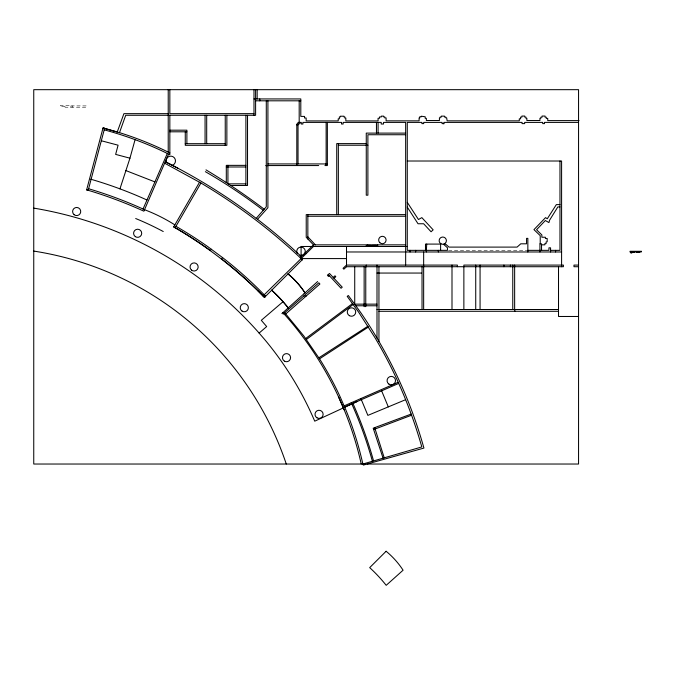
<?xml version="1.0" encoding="UTF-8"?>
<svg xmlns="http://www.w3.org/2000/svg" width="675" height="675" viewBox="0 0 675 675"><rect width="100%" height="100%" fill="white"/><g stroke="black" fill="none" stroke-linecap="round" stroke-linejoin="round"><path stroke-width="0.51" stroke-dasharray="3.38 2.53" d="M70.942 105.899L86.535 105.899L86.535 107.215L65.028 107.215L65.028 105.351M65.028 106.566L60.48 106.566C61.712 105.325 59.788 107.241 60.48 105.351L70.942 105.351L70.942 107.215M448.487 250.349L526.804 250.349M72.74 105.899L72.74 107.215"/><path stroke-width="1.01" d="M86.645 189.835L88.197 190.308L86.628 189.894L103.022 127.972L104.591 128.393L88.197 190.308A438.91 438.91 0 0 1 143.876 211.182L168.573 154.094M119.947 188.857L129.954 158.186L135.076 139.649M119.492 132.654L125.71 115.282L255.606 115.282L255.606 89.674M167.316 153.478L143.049 209.022L144.526 209.697A168.995 168.995 0 0 1 174.859 224.885M173.602 227.062L199.53 182.208M173.72 226.868L174.994 227.627L175.947 226.311L200.939 183.018L164.641 163.19M211.393 249.244L210.44 250.56L206.963 248.046A406.131 406.131 0 0 0 174.994 227.627A432.363 432.363 0 0 1 257.791 290.68L264.516 297.371L302.231 259.74M175.947 226.311A406.131 406.131 0 0 1 207.917 246.738L223.155 258.044A406.131 406.131 0 0 1 258.795 289.313L265.469 296.055L264.516 297.371A406.131 406.131 0 0 0 222.202 259.36L221.611 258.913L222.598 257.614M256.205 218.371L266.288 206.769L266.288 100.811M257.504 219.35L267.916 207.714L267.916 100.811M304.155 293.709L304.957 292.908A83.455 82.443 45.1 0 0 287.972 273.966M200.939 183.018A572.408 572.408 0 0 1 300.299 257.774L313.47 244.848L405.658 244.848M263.056 295.895L313.47 246.476L313.47 244.848L306.222 237.322L306.222 214.625L405.658 214.625M333.205 277.459L334.977 275.813L335.787 276.691L334.015 278.336M463.868 309.504L463.868 265.089L563.406 265.089L563.406 266.718L346.511 266.718L343.862 269.182L343.052 268.304L346.511 265.089L457.363 265.089L457.363 266.718M281.905 313.554L317.63 281.551M283.112 314.103L318.828 282.8L319.899 284.015L285.744 313.951L303.767 335.922L319.866 359.345A334.555 334.555 0 0 1 340.149 396.824L345.828 409.852A334.555 334.555 0 0 1 362.863 464.029L363.395 465.083L423.934 448.065L423.596 446.934A455.642 455.642 0 0 0 360.543 312.323L348.359 295.523L347.22 296.384L358.754 312.323L374.844 337.475A455.642 455.642 0 0 1 395.812 377.038C406.316 399.6 415.024 422.989 421.808 446.934L362.863 464.029M329.366 275.721L328.506 276.48L327.434 275.257L329.484 273.459L342.242 287.17L341.052 288.276L328.261 274.531M259.116 333.079L266.676 326.565L261.309 320.304L282.968 301.759M306.357 339.517L353.177 304.484M305.648 338.529L352.519 303.564M319.528 358.83L368.407 327.038M318.862 357.809L367.9 326.219M343.356 407.911L314.736 421.175A327.805 327.805 0 0 0 264.355 339.145L258.618 332.497A384.607 384.607 0 0 0 33.75 208.119M344.706 407.287L357.117 401.532M344.09 405.877L398.166 382.303M344.579 407L398.672 383.417M405.616 399.684L367.875 415.387L360.88 398.562M373.646 429.536L411.581 415.226M411.151 414.079L373.207 428.195L383.062 458.173M171.745 165.51L172.91 165.097A4.742 4.742 0 0 0 174.268 157.697A4.742 4.742 0 0 0 166.767 158.304L166.016 160.633L166.236 162.203M253.986 98.938L300.805 98.938L300.805 116.412L304.526 116.412L304.526 117.998L306.155 117.998L306.155 120.918L338.209 120.918L338.209 118.808L339.356 118.808L339.356 116.935L340.377 116.935L340.377 116.21L343.955 116.21L343.955 116.935L344.849 116.935L344.849 118.074L345.828 118.074L345.828 120.918L378.076 120.918L378.076 118.252L379.51 118.252L379.51 116.952L381.299 116.952L381.299 116.134L383.662 116.134L383.662 116.952L384.801 116.952L384.801 117.922L386.1 117.922L386.1 120.85L419.099 120.85L419.099 117.922L419.749 117.922L419.749 116.783L421.293 116.783L421.293 116.218L425.199 116.783L425.199 118.328L426.338 118.328L426.338 120.53L439.425 120.53L439.425 117.847L440.159 117.847L440.159 117.028L441.298 117.028L441.298 116.134L444.462 116.134L444.462 117.028L445.762 117.028L445.762 117.847L446.656 117.847L447.145 120.85L519.294 120.85L519.294 118.817L520.594 118.817L520.594 117.113L521.893 117.113L521.893 116.058L524.745 116.058L524.745 117.113L525.96 117.113L525.96 118.328L526.854 118.328L526.854 120.53L539.941 120.53L539.941 118.328L540.835 118.328L540.835 117.197L542.059 117.197L542.059 116.058L545.062 116.058L545.062 117.197L546.286 117.197L546.286 118.412L547.746 118.412L547.746 120.606L579.04 120.606M255.606 100.811L300.805 100.811M168.218 113.653L123.922 113.653L117.264 131.963L103.03 127.946L121.281 133.203A336.96 336.96 0 0 1 164.312 150.204L169.847 152.904M253.986 113.653L169.847 113.653L169.847 89.674M578.559 122.394L544.497 122.394L544.497 123.618L542.708 123.618L542.708 122.394L524.669 122.394L524.669 123.618L522.062 123.618L522.062 122.394L443.863 122.394L443.863 123.863M443.863 123.618L442.074 123.618L442.074 122.394L423.698 122.394L423.698 123.618L421.917 123.618L421.917 122.394L407.278 122.394L407.278 250.349L447.441 250.349L447.441 247.75L443.559 244.282L445.821 244.282L448.968 247.101L517.092 247.101L520.754 243.81L526.551 243.81L526.551 238.359L527.85 238.359L527.85 251.977M296.806 124.833L298.029 124.833M102.971 128.377L104.6 128.377M169.847 130.182L186.891 130.182L186.891 143.682M169.847 131.802L186.891 131.802M405.658 133.11L366.263 133.11L366.263 195.185L367.892 195.185L367.892 134.738L405.658 134.738M366.263 143.615L336.724 143.615L336.724 214.625M185.262 143.682L225.239 143.682M338.352 145.235L367.892 145.235M407.278 161.013L561.592 161.013L561.592 266.718M267.916 163.932L327.358 163.932M245.894 165.358L226.302 165.358L226.302 182.579L231.306 185.87A663.972 663.972 0 0 1 260.685 206.567L264.178 209.199M265.874 165.561L318.676 165.561M324.92 165.561L327.358 165.561L327.358 122.394M266.288 165.586L267.916 165.586M226.302 166.987L245.894 166.987M228.243 183.853L245.894 183.853M230.707 185.482L247.523 185.482L247.523 115.282M559.972 204.601L556.352 204.601L547.298 218.759L545.535 217.628L533.967 229.635L540.219 235.659L540.219 243.81M559.972 206.93L557.837 206.93L549.619 220.143L548.927 222.573L545.341 220.523L536.558 229.728L541.865 234.968L541.865 237.246L545.4 237.246L545.4 238.469L547.172 238.469L547.172 241.751L546.1 241.979L546.1 243.616L544.877 243.616L544.877 244.831L541.544 244.831M307.851 216.253L405.658 216.253M366.854 245.422L371.022 245.43M366.863 245.886L371.005 245.886L371.022 245.329M407.278 246.476L301.092 246.476L301.092 258.584L346.511 258.584M527.85 250.349L548.944 250.349L548.944 247.826L550.572 247.826L550.572 251.977M550.572 250.349L559.972 250.349L559.972 161.013M631.496 251.691L634.719 251.691M636.441 251.632L639.664 251.977L636.441 251.977L636.441 251.522L639.647 251.522L639.647 251.977M346.511 251.977L561.592 251.977M630.779 252.72L631.91 252.72M578.559 265.089L573.978 265.089L573.978 266.718L578.559 266.718M376.996 273.054L421.538 273.054M303.826 295.945L306.298 295.945M376.996 304.147L354.729 304.147L354.729 266.718M355.885 305.775L376.996 305.775M376.996 309.504L558.52 309.504M378.945 311.293L558.52 311.293M578.559 316.474L558.52 316.474L558.52 266.718M365.445 464.029L33.75 464.029L33.75 89.674L578.559 89.674L578.559 464.029L367.166 464.029M300.021 255.462L303.235 254.948L304.746 253.353A4.253 4.253 0 0 0 301.995 247.193A4.253 4.253 0 0 0 296.755 251.446L296.933 252.534A4.253 4.253 0 0 0 297.388 253.555M101.317 140.754L118.083 145.193L115.644 154.398L129.954 158.186M104.102 129.811C126.773 135.903 148.863 144.18 169.847 154.71L169.847 115.282M90.678 179.179L95.605 180.638A419.479 419.479 0 0 1 143.741 198.56L146.981 200.019M88.611 188.747L91.699 189.667A419.479 419.479 0 0 1 111.215 196.121L116.041 197.885A419.479 419.479 0 0 1 144.526 209.697M125.913 170.589L154.896 181.896M165.274 161.73L177.787 168.159M263.225 210.288L260.179 207.959A527.951 527.951 0 0 0 205.352 171.669M265.469 296.055L264.516 297.371L257.842 290.63M301.455 256.635L291.068 247.126A572.408 572.408 0 0 0 259.141 220.582L248.079 212.262A572.408 572.408 0 0 0 165.476 161.814M306.07 253.564L305.345 252.821L306.172 253.614M300.299 257.774L302.4 259.917M307.851 236.849L315.377 244.848M282.952 312.618L284.116 313.951A334.555 334.555 0 0 1 361.235 464.029M284.698 312.702L285.744 313.951M407.278 202.348L418.449 219.51L421.85 217.628L433.156 229.846L431.072 231.77L423.647 223.754L418.027 223.754L407.278 207.115M352.882 403.372L354.493 407.008A408.206 408.206 0 0 1 373.528 460.772M351.27 402.747L353.371 407.489A408.206 408.206 0 0 1 372.406 461.261M338.521 396.824L344.199 409.852M381.628 390.842L388.302 406.89M374.684 427.646L384.235 457.827M639.47 251.522L639.208 251.8M636.879 251.8L636.618 251.522M634.534 251.522L634.719 251.977L634.719 251.522L631.496 251.522L631.496 251.977L634.272 251.8M631.952 251.8L631.682 251.522M631.91 252.813L630.779 252.813M555.576 250.349L555.576 251.977M541.544 250.349L541.544 243.81L539.924 243.81L539.924 251.977M514.822 309.504L514.822 311.293M514.645 265.089L514.645 309.504M512.764 265.089L512.764 309.504M510.41 265.089L510.41 266.718M503.904 265.089L503.904 266.718M480.068 265.089L480.068 309.504M475.732 265.089L475.732 309.504M451.997 265.089L451.997 309.504M440.606 250.349L440.606 244.088L425.486 244.088L425.486 250.349M438.353 250.349L438.353 251.977M426.71 244.088L426.305 251.977M423.655 251.977L423.655 309.504M422.027 266.718L422.027 309.504M415.657 250.349L415.657 251.977M410.046 250.349L410.046 251.977M405.658 265.089L405.658 122.394L383.543 122.394L383.543 124.023L381.189 124.023L381.189 122.394L343.145 122.394L343.145 124.023L341.516 124.023L341.516 122.394L302.906 122.394L302.906 124.023L301.278 124.023L301.278 122.394L298.029 122.394L298.029 123.449L296.806 124.023L296.806 165.561M378.945 266.718L378.945 341.373M378.076 122.394L378.076 133.11M377.671 244.848L377.671 246.476M376.996 265.089L376.996 338.057M376.456 122.394L376.456 133.11M376.498 245.751L372.296 245.877L372.229 245.388L376.388 245.337L376.27 246.012L372.617 245.877M370.769 245.886L367.192 245.886M369.006 245.329L369.006 245.751M368.879 245.329L368.879 245.751M367.267 244.848L367.267 246.476M366.255 265.089L366.255 266.718M365.766 266.718L365.766 306.686M364.137 266.718L364.137 306.686M346.511 246.476L346.511 266.718M338.352 143.615L338.352 214.625M326.135 122.394L326.135 163.932M325.73 163.932L325.73 165.561M307.851 214.625L307.851 239.009M299.936 122.394L299.936 123.618L298.029 124.192L298.029 163.932M299.185 100.811L299.185 122.394M259.799 98.938L259.799 100.811M257.158 89.674L257.158 98.938M253.986 89.674L253.986 115.282M245.894 115.282L245.894 185.482M227.931 165.358L227.931 183.651M226.868 115.282L226.868 145.311L185.262 145.311L185.262 131.802M225.239 115.282L225.239 145.311M206.693 115.282L206.693 143.682M205.065 115.282L205.065 143.682M168.218 89.674L168.218 152.111M271.645 290.258A150.39 150.39 0 0 1 288.157 307.952M288.056 273.881A83.455 83.455 0 0 1 305.041 292.832M206.002 169.864A663.972 663.972 0 0 1 226.302 182.579M33.75 251.083A317.706 317.706 0 0 1 286.276 464.029M135.683 218.531A291.668 291.668 0 0 1 163.249 231.525M271.755 290.149A150.39 148.576 45.1 0 1 288.276 307.842M386.108 551.256L369.689 567.633A150.39 150.39 0 0 1 386.201 585.326L403.085 570.206A83.455 83.455 0 0 0 386.108 551.256M376.996 245.506L366.255 245.751L376.996 245.506M641.25 251.294L630.02 251.294L630.02 251.977L641.25 251.977L641.25 251.294M379.848 242.73A3.704 3.704 0 0 0 385.99 240.848A3.704 3.704 0 0 0 381.291 236.469A3.704 3.704 0 0 0 379.848 242.73M440.952 243.802A3.628 3.628 0 0 0 446.394 240.654A3.628 3.628 0 0 0 440.952 237.516A3.628 3.628 0 0 0 440.952 243.802M349.388 315.681A4.219 4.219 0 0 0 355.717 312.027A4.219 4.219 0 0 0 349.388 308.374A4.219 4.219 0 0 0 349.388 315.681M388.935 384.134A4.227 4.227 0 0 0 395.508 380.911A4.227 4.227 0 0 0 389.433 376.827A4.227 4.227 0 0 0 388.935 384.134M317.031 417.85A4.067 4.067 0 0 0 323.131 414.332A4.067 4.067 0 0 0 317.031 410.813A4.067 4.067 0 0 0 317.031 417.85M284.496 361.192A4.067 4.067 0 0 0 290.587 357.674A4.067 4.067 0 0 0 284.496 354.147A4.067 4.067 0 0 0 284.496 361.192M242.08 311.108A4.067 4.067 0 0 0 248.366 307.927A4.067 4.067 0 0 0 242.468 304.071A4.067 4.067 0 0 0 242.08 311.108M191.498 270.084A4.067 4.067 0 0 0 198.104 267.654A4.067 4.067 0 0 0 192.696 263.149A4.067 4.067 0 0 0 191.498 270.084M135.346 236.638A4.067 4.067 0 0 0 141.699 233.609A4.067 4.067 0 0 0 135.894 229.618A4.067 4.067 0 0 0 135.346 236.638M74.107 214.684A4.067 4.067 0 0 0 80.679 212.169A4.067 4.067 0 0 0 75.212 207.731A4.067 4.067 0 0 0 74.107 214.684"/></g></svg>
